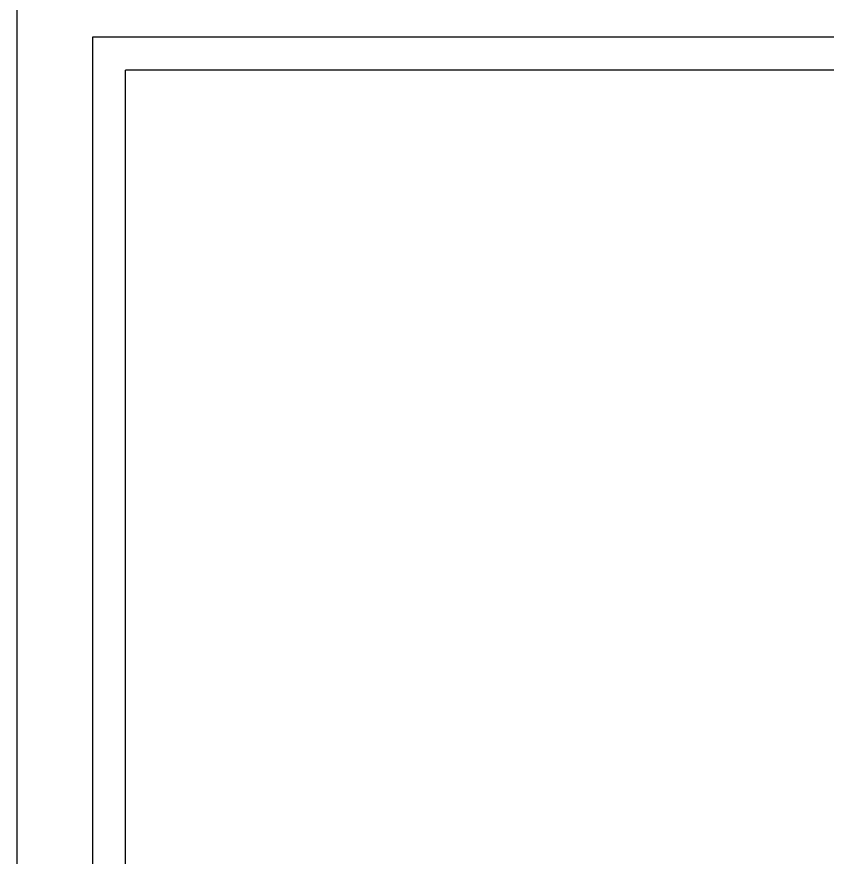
# Model space of a CAD drawing. Extents: x 96704 to 336282, y 34580 to 122302.
# Drawn here: x 317867 to 320534, y 101667 to 104434 of the extents above; entities that cross this region are included whole.
import ezdxf

# ---------------------------------------------------------------- set-up
doc = ezdxf.new("R2010")
doc.units = 0
doc.header["$LTSCALE"] = 1000
doc.header["$MEASUREMENT"] = 0

# ---------------------------------------------------------------- blocks, each defined once
blk = doc.blocks.new('图框2')
at = {"color": 251}
for p, q in [((25026.8, 17757), (372.5, 17757)), ((372.5, 17757), (372.5, 493.2))]:
    blk.add_line(p, q, dxfattribs=at)
for p in [(24852.9, 17583.2), (546.3, 667.1)]:
    blk.add_line(p, (546.3, 17583.2))
blk.add_lwpolyline([(-25.1, 145.5), (25374.5, 145.5), (25374.5, 18104.8), (-25.1, 18104.8)], close=True)

msp = doc.modelspace()

# ---------------------------------------------------------------- block references
at = {"xscale": 0.6263055771723246, "yscale": 0.6263055771723246, "zscale": 0.6263055771723246}
msp.add_blockref('图框2', (317883.1, 93245.4), dxfattribs=at)

doc.saveas('drawing.dxf')
